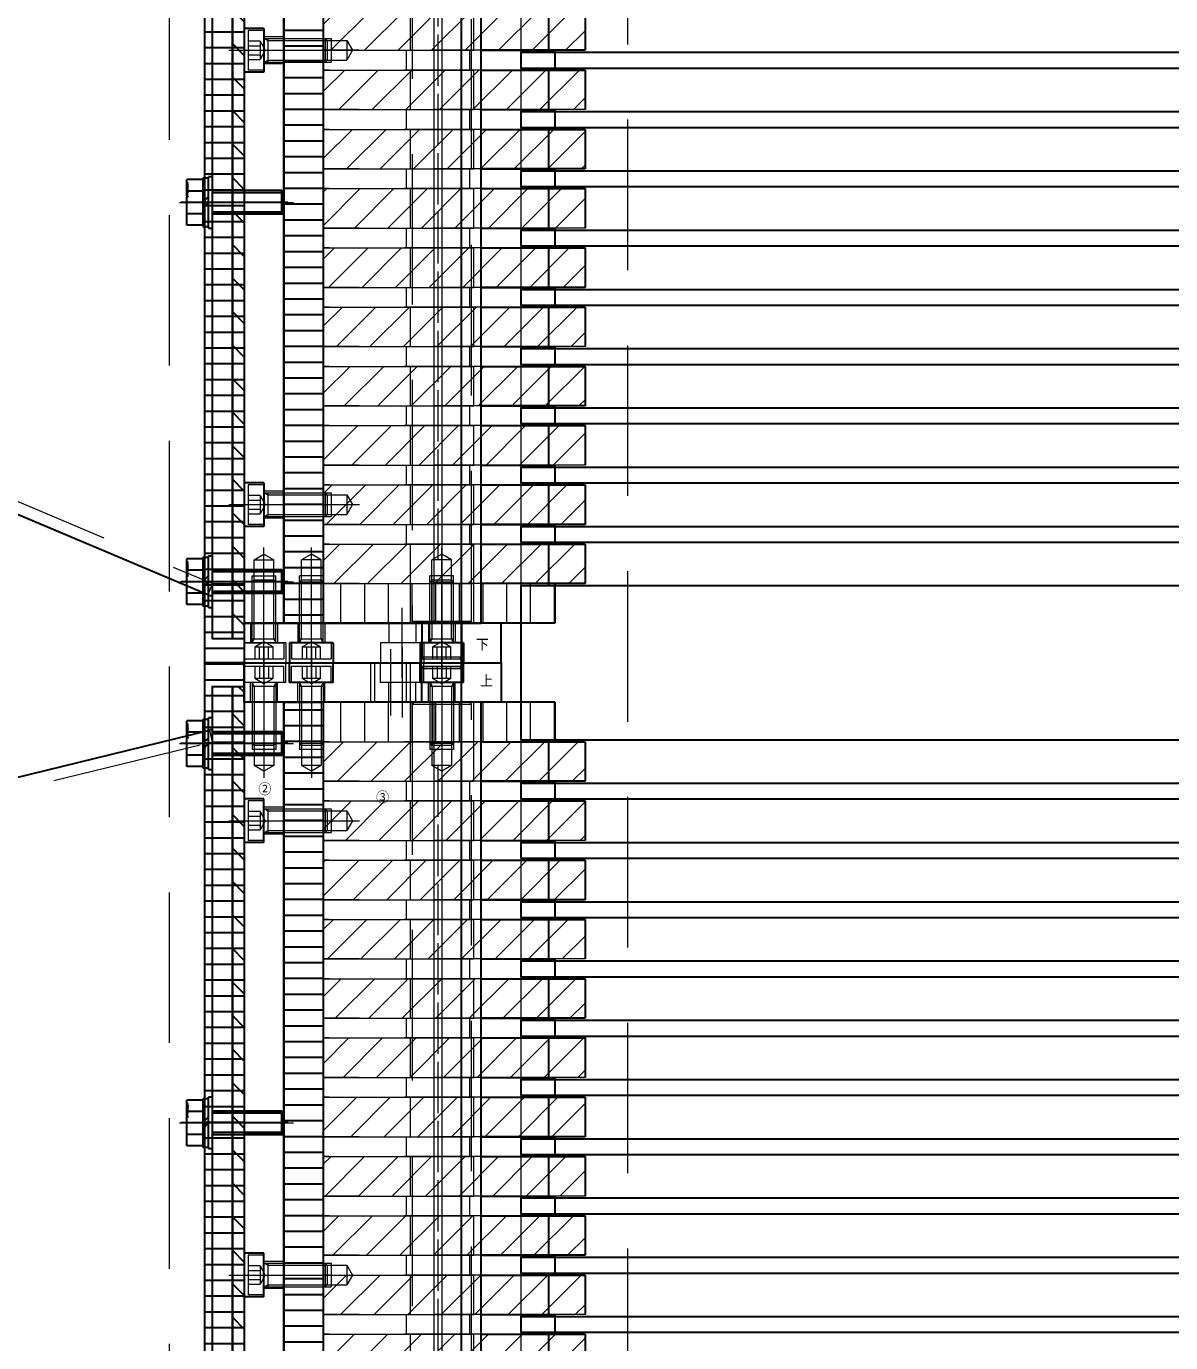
# Model space of a CAD drawing. Header units: millimetres. Extents: x -16130 to 36813, y -8099 to 27484.
# Drawn here: x 5383 to 5672.6, y 14206.9 to 14540.1 of the extents above; entities that cross this region are included whole.
import ezdxf
from ezdxf import colors
from ezdxf.entities.mleader import LeaderData, LeaderLine
from ezdxf.enums import TextEntityAlignment as Align
from ezdxf.math import Vec2, Vec3
from ezdxf.xclip import XClip

# ---------------------------------------------------------------- set-up
doc = ezdxf.new("R2010")
doc.units = ezdxf.units.MM
doc.header["$LTSCALE"] = 6
doc.header["$XCLIPFRAME"] = 0
doc.linetypes.add('CENTER2', pattern=[28.575, 19.05, -3.175, 3.175, -3.175])
doc.linetypes.add('HIDDEN', pattern=[9.525, 6.35, -3.175])
for name, color, linetype, lineweight in [('04_HIDDEN', 2, 'HIDDEN', 13), ('05_CENTER', 4, 'CENTER2', 13), ('08_DIM', 3, 'Continuous', 13)]:
    doc.layers.add(name, color=color, linetype=linetype, lineweight=lineweight)
doc.layers.add('10_DRAFT', color=8, linetype='Continuous', lineweight=0, plot=False)
doc.styles.add('KSS_TXT', font='txt.shx', dxfattribs={"bigfont": 'extfont2.shx'})
doc.styles.add('KSS_TXT_L', font='txt.shx', dxfattribs={"height": 3, "bigfont": 'extfont2.shx'})
doc.styles.get("Standard").update_dxf_attribs({"font": 'txt.shx', "bigfont": 'extfont2.shx'})

# ---------------------------------------------------------------- blocks, each defined once
blk = doc.blocks.new('A$C28E10C10_1_1_1')
at = {"color": 0}
for p, q in [((-493, 676), (-493, 665)), ((-500, 665), (500, 665)), ((-500, 665), (-500, 661)), ((-500, 661), (500, 661)), ((-493, 661), (-493, 650)), ((-500, 650), (500, 650)), ((-500, 650), (-500, 646)), ((-500, 646), (500, 646)), ((-493, 646), (-493, 635)), ((-500, 635), (500, 635)), ((-500, 635), (-500, 631)), ((-500, 631), (500, 631)), ((-493, 631), (-493, 620)), ((-500, 620), (500, 620)), ((-500, 620), (-500, 616)), ((-500, 616), (500, 616)), ((-493, 616), (-493, 605)), ((-500, 605), (500, 605)), ((-500, 605), (-500, 601)), ((-500, 601), (500, 601)), ((-493, 601), (-493, 590)), ((-500, 590), (500, 590)), ((-500, 590), (-500, 586)), ((-500, 586), (500, 586)), ((-493, 586), (-493, 575)), ((-500, 575), (500, 575)), ((-500, 575), (-500, 571)), ((-500, 571), (500, 571)), ((-493, 571), (-493, 560)), ((-500, 560), (500, 560)), ((-500, 560), (-500, 556)), ((-500, 556), (500, 556)), ((-493, 556), (-493, 545)), ((-500, 545), (500, 545)), ((-500, 545), (-500, 541)), ((-500, 541), (500, 541)), ((-493, 541), (-493, 530)), ((-500, 530), (-500, 491)), ((-500, 530), (500, 530)), ((-500, 491), (500, 491)), ((-500, 491), (500, 491)), ((-493, 491), (-493, 480)), ((-500, 480), (-500, 476)), ((-500, 480), (500, 480)), ((-500, 476), (500, 476)), ((-493, 476), (-493, 465)), ((-500, 465), (-500, 461)), ((-500, 465), (500, 465)), ((-500, 461), (500, 461)), ((-493, 461), (-493, 450)), ((-500, 450), (500, 450)), ((-500, 450), (-500, 446)), ((-500, 446), (500, 446)), ((-493, 446), (-493, 435)), ((-500, 435), (500, 435)), ((-500, 435), (-500, 431)), ((-500, 431), (500, 431)), ((-493, 431), (-493, 420)), ((-500, 420), (500, 420)), ((-500, 420), (-500, 416)), ((-500, 416), (500, 416)), ((-493, 416), (-493, 405)), ((-500, 405), (500, 405)), ((-500, 405), (-500, 401)), ((-500, 401), (500, 401)), ((-493, 401), (-493, 390)), ((-500, 390), (500, 390)), ((-500, 390), (-500, 386)), ((-500, 386), (500, 386)), ((-493, 386), (-493, 375)), ((-500, 375), (500, 375)), ((-500, 375), (-500, 371)), ((-500, 371), (500, 371)), ((-493, 371), (-493, 360)), ((-500, 360), (500, 360)), ((-500, 360), (-500, 356)), ((-500, 356), (500, 356)), ((-493, 356), (-493, 345)), ((-500, 345), (500, 345)), ((-500, 345), (-500, 341)), ((-500, 341), (500, 341)), ((-493, 341), (-493, 330))]:
    blk.add_line(p, q, dxfattribs=at)
at = {"layer": '04_HIDDEN'}
blk.add_line((-473, 2191), (-473, 105), dxfattribs=at)
blk = doc.blocks.new('A$C4AB33B9E_1_1')
at = {"color": 0}
for p, q in [((6.5, 5), (6.5, 10)), ((17.5, 5), (17.5, 10)), ((39.5, 5), (39.5, 10)), ((50.5, 5), (50.5, 10)), ((17.5, 5), (6.5, 5)), ((50.5, 5), (39.5, 5))]:
    blk.add_line(p, q, dxfattribs=at)
blk.add_lwpolyline([(-5, 10), (60, 10), (60, 0), (-5, 0)], close=True, dxfattribs=at)
at = {"layer": '04_HIDDEN'}
for p, q in [((5.5, 5), (5.5, 10)), ((27, 10), (27, 0)), ((28, 10), (28, 0)), ((36, 10), (36, 0)), ((37, 10), (37, 0)), ((5.5, 5), (-5, 5)), ((-3.4, 0), (-3.4, 5)), ((3.4, 0), (3.4, 5)), ((8.6, 0), (8.6, 5)), ((15.4, 0), (15.4, 5)), ((41.6, 0), (41.6, 5)), ((48.4, 0), (48.4, 5))]:
    blk.add_line(p, q, dxfattribs=at)
at = {"layer": '04_HIDDEN', "color": 9}
for p, q in [((39.9, 0), (39.9, 10)), ((50.1, 0), (50.1, 10))]:
    blk.add_line(p, q, dxfattribs=at)
at = {"layer": '05_CENTER'}
for p, q in [((0, 13.86), (0, -3.86)), ((12, 13.86), (12, -3.86)), ((32, 13.39), (32, -3.39)), ((45, 13.86), (45, -3.86))]:
    blk.add_line(p, q, dxfattribs=at)
at = {"layer": '10_DRAFT'}
for p, q in [((35, 13.86), (35, -3.86)), ((29.5, 5), (29.5, 10)), ((40.5, 5), (40.5, 10)), ((40.5, 5), (29.5, 5)), ((31.6, 0), (31.6, 5)), ((38.4, 0), (38.4, 5))]:
    blk.add_line(p, q, dxfattribs=at)
at = {"layer": '10_DRAFT', "style": 'KSS_TXT'}
blk.add_text('上', height=3, dxfattribs=at).set_placement((54.69, 3.84))
blk = doc.blocks.new('A$C60976C3F_1_1')
at = {"color": 0}
for p, q in [((-50.5, 5), (-50.5, 10)), ((-39.5, 5), (-39.5, 10)), ((-17.5, 5), (-17.5, 10)), ((-6.5, 5), (-6.5, 10)), ((-50.5, 5), (-39.5, 5)), ((-17.5, 5), (-6.5, 5))]:
    blk.add_line(p, q, dxfattribs=at)
blk.add_lwpolyline([(5, 10), (-60, 10), (-60, 0), (5, 0)], close=True, dxfattribs=at)
at = {"layer": '04_HIDDEN', "color": 9}
for p, q in [((-50.1, 0), (-50.1, 10)), ((-39.9, 0), (-39.9, 10))]:
    blk.add_line(p, q, dxfattribs=at)
at = {"layer": '04_HIDDEN'}
for p, q in [((-5.5, 5), (-5.5, 10)), ((-48.4, 0), (-48.4, 5)), ((-41.6, 0), (-41.6, 5)), ((-15.4, 0), (-15.4, 5)), ((-8.6, 0), (-8.6, 5)), ((-5.5, 5), (5, 5)), ((-3.4, 0), (-3.4, 5)), ((3.4, 0), (3.4, 5))]:
    blk.add_line(p, q, dxfattribs=at)
at = {"layer": '05_CENTER'}
for p, q in [((-45, 13.86), (-45, -3.86)), ((-12, 13.86), (-12, -3.86)), ((0, 13.86), (0, -3.86))]:
    blk.add_line(p, q, dxfattribs=at)
at = {"layer": '10_DRAFT'}
for p, q in [((-35, 13.86), (-35, -3.86)), ((-40.5, 5), (-40.5, 10)), ((-29.5, 5), (-29.5, 10)), ((-40.5, 5), (-29.5, 5)), ((-38.4, 0), (-38.4, 5)), ((-31.6, 0), (-31.6, 5))]:
    blk.add_line(p, q, dxfattribs=at)
at = {"layer": '10_DRAFT', "style": 'KSS_TXT'}
blk.add_text('下', height=3, rotation=180, dxfattribs=at).set_placement((-53.62, 7))
blk = doc.blocks.new('A$C5D937532_1_1')
at = {"color": 0}
blk.add_lwpolyline([(-43, -405), (7, -405), (7, 0), (-43, 0)], close=True, dxfattribs=at)
at = {"layer": '04_HIDDEN'}
for p, q in [((-39, 0), (-39, -12)), ((-38.5, 0), (-38.5, -16)), ((-33.5, 0), (-33.5, -16)), ((-33, 0), (-33, -12)), ((-6, 0), (-6, -12)), ((-5.5, 0), (-5.5, -16)), ((-0.5, 0), (-0.5, -16)), ((0, 0), (0, -12)), ((-33, -12), (-39, -12)), ((0, -12), (-6, -12)), ((-36, -17.44), (-38.5, -16)), ((-33.5, -16), (-38.5, -16)), ((-33.5, -16), (-36, -17.44)), ((-3, -17.44), (-5.5, -16)), ((-0.5, -16), (-5.5, -16)), ((-0.5, -16), (-3, -17.44)), ((-43, -27), (-31, -27)), ((-43, -27.5), (-27, -27.5)), ((-31, -27), (-31, -33)), ((-27, -27.5), (-25.56, -30)), ((-27, -27.5), (-27, -32.5)), ((-43, -32.5), (-27, -32.5)), ((-43, -33), (-31, -33)), ((-25.56, -30), (-27, -32.5)), ((-43, -142), (-31, -142)), ((-43, -142.5), (-27, -142.5)), ((-31, -142), (-31, -148)), ((-27, -142.5), (-25.56, -145)), ((-27, -142.5), (-27, -147.5)), ((-25.56, -145), (-27, -147.5)), ((-43, -147.5), (-27, -147.5)), ((-43, -148), (-31, -148)), ((-43, -257), (-31, -257)), ((-43, -257.5), (-27, -257.5)), ((-31, -257), (-31, -263)), ((-27, -257.5), (-25.56, -260)), ((-27, -257.5), (-27, -262.5)), ((-43, -262.5), (-27, -262.5)), ((-43, -263), (-31, -263)), ((-25.56, -260), (-27, -262.5)), ((-43, -372), (-31, -372)), ((-43, -372.5), (-27, -372.5)), ((-31, -372), (-31, -378)), ((-27, -372.5), (-25.56, -375)), ((-27, -372.5), (-27, -377.5)), ((-25.56, -375), (-27, -377.5)), ((-43, -377.5), (-27, -377.5)), ((-43, -378), (-31, -378)), ((-36, -387.56), (-38.5, -389)), ((-38.5, -405), (-38.5, -389)), ((-33.5, -389), (-38.5, -389)), ((-33.5, -389), (-36, -387.56)), ((-33.5, -405), (-33.5, -389)), ((-3, -387.56), (-5.5, -389)), ((-5.5, -405), (-5.5, -389)), ((-0.5, -389), (-5.5, -389)), ((-0.5, -389), (-3, -387.56)), ((-0.5, -405), (-0.5, -389)), ((-33, -393), (-39, -393)), ((-39, -405), (-39, -393)), ((-33, -405), (-33, -393)), ((0, -393), (-6, -393)), ((-6, -405), (-6, -393)), ((0, -405), (0, -393))]:
    blk.add_line(p, q, dxfattribs=at)
at = {"layer": '05_CENTER'}
for p, q in [((-36, 2.19), (-36, -19.18)), ((-3, 2.19), (-3, -19.18)), ((-45.19, -30), (-23.82, -30)), ((-45.19, -145), (-23.82, -145)), ((-45.19, -260), (-23.82, -260)), ((-45.19, -375), (-23.82, -375)), ((-36, -407.19), (-36, -385.82)), ((-3, -407.19), (-3, -385.82))]:
    blk.add_line(p, q, dxfattribs=at)
at = {"layer": '10_DRAFT', "style": 'KSS_TXT'}
blk.add_text('③', height=3, dxfattribs=at).set_placement((-19.63, -25.64))
blk = doc.blocks.new('A$C42137086_1_1')
at = {"color": 0}
for p, q in [((0, -24.5), (-5, -24.5)), ((0, -35.5), (0, -24.5)), ((0, -35.5), (-5, -35.5)), ((0, -139.5), (-5, -139.5)), ((0, -150.5), (0, -139.5)), ((0, -150.5), (-5, -150.5)), ((0, -254.5), (-5, -254.5)), ((0, -254.5), (0, -265.5)), ((0, -265.5), (-5, -265.5)), ((0, -369.5), (-5, -369.5)), ((0, -369.5), (0, -380.5)), ((0, -380.5), (-5, -380.5))]:
    blk.add_line(p, q, dxfattribs=at)
blk.add_lwpolyline([(-5, -405), (5, -405), (5, 0), (-5, 0)], close=True, dxfattribs=at)
at = {"layer": '04_HIDDEN'}
for p, q in [((-3, 0), (-3, -12)), ((-2.5, 0), (-2.5, -16)), ((2.5, 0), (2.5, -16)), ((3, 0), (3, -12)), ((3, -12), (-3, -12)), ((0, -17.44), (-2.5, -16)), ((2.5, -16), (-2.5, -16)), ((2.5, -16), (0, -17.44)), ((5, -26.6), (0, -26.6)), ((5, -33.4), (0, -33.4)), ((5, -141.6), (0, -141.6)), ((5, -148.4), (0, -148.4)), ((5, -256.6), (0, -256.6)), ((5, -263.4), (0, -263.4)), ((5, -371.6), (0, -371.6)), ((5, -378.4), (0, -378.4)), ((-2.5, -389), (0, -387.56)), ((-2.5, -405), (-2.5, -389)), ((-2.5, -389), (2.5, -389)), ((0, -387.56), (2.5, -389)), ((2.5, -405), (2.5, -389)), ((-3, -393), (3, -393)), ((-3, -405), (-3, -393)), ((3, -405), (3, -393))]:
    blk.add_line(p, q, dxfattribs=at)
at = {"layer": '04_HIDDEN', "color": 9}
for p, q in [((-5, -7.5), (5, -7.5)), ((-5, -8), (5, -8)), ((-5, -13), (5, -13)), ((-5, -13.5), (5, -13.5)), ((-5, -103.5), (5, -103.5)), ((-5, -104), (5, -104)), ((-5, -109), (5, -109)), ((-5, -109.5), (5, -109.5)), ((-5, -295.5), (5, -295.5)), ((-5, -296), (5, -296)), ((-5, -301), (5, -301)), ((-5, -301.5), (5, -301.5)), ((-5, -391.5), (5, -391.5)), ((-5, -392), (5, -392)), ((-5, -397), (5, -397)), ((-5, -397.5), (5, -397.5))]:
    blk.add_line(p, q, dxfattribs=at)
at = {"layer": '05_CENTER'}
for p, q in [((0, 2.19), (0, -19.18)), ((-8.86, -30), (8.86, -30)), ((-8.86, -145), (8.86, -145)), ((-8.86, -260), (8.86, -260)), ((-8.86, -375), (8.86, -375)), ((0, -407.19), (0, -385.82))]:
    blk.add_line(p, q, dxfattribs=at)
at = {"layer": '05_CENTER', "color": 9}
for p, q in [((-7.5, -10.5), (7.5, -10.5)), ((-7.5, -106.5), (7.5, -106.5)), ((-7.5, -298.5), (7.5, -298.5)), ((-7.5, -394.5), (7.5, -394.5))]:
    blk.add_line(p, q, dxfattribs=at)
at = {"layer": '10_DRAFT', "style": 'KSS_TXT'}
blk.add_text('②', height=3, dxfattribs=at).set_placement((-1.43, -23.54))
blk = doc.blocks.new('A$C63852907_1_1_1')
at = {"color": 0}
for p, q in [((-4.5, 9), (-5, 8.5)), ((-5, 0), (-5, 8.5)), ((-5, 8.5), (5, 8.5)), ((-4.5, 9), (4.5, 9)), ((4.5, 9), (5, 8.5)), ((5, 8.5), (5, 0)), ((-7.5, -0.5), (7.5, -0.5)), ((-7.5, -404.5), (7.5, -404.5)), ((-5, -405), (-5, -413.5)), ((5, -413.5), (5, -405)), ((-4.5, -414), (-5, -413.5)), ((-5, -413.5), (5, -413.5)), ((-4.5, -414), (4.5, -414)), ((4.5, -414), (5, -413.5))]:
    blk.add_line(p, q, dxfattribs=at)
blk.add_lwpolyline([(-7, -405), (7, -405), (7.5, -404.5), (7.5, -0.5), (7, 0), (-7, 0), (-7.5, -0.5), (-7.5, -404.5)], close=True, dxfattribs=at)
at = {"layer": '05_CENTER'}
blk.add_line((0, 12.86), (0, -417.86), dxfattribs=at)
blk = doc.blocks.new('CBS6-16b_1_1_1')
at = {"color": 0}
for p, q in [((-4, 5), (-4, -5)), ((0, 5), (-4, 5)), ((0, 5), (0, -5)), ((0, 3), (15.46, 3)), ((0.06, 3), (1, 2.46)), ((1, 3), (1, -3)), ((1, 2.46), (16, 2.46)), ((15.46, 3), (15.46, -3)), ((15.46, 3), (16, 2.46)), ((16, 2.46), (16, -2.46)), ((0, -3), (15.46, -3)), ((0.06, -3), (1, -2.46)), ((1, -2.46), (16, -2.46)), ((15.46, -3), (16, -2.46)), ((0, -5), (-4, -5))]:
    blk.add_line(p, q, dxfattribs=at)
at = {"layer": '04_HIDDEN', "color": 0}
for p, q in [((-1, 2.31), (-4, 2.31)), ((-4, 1.15), (-1, 1.15)), ((-1, 2.31), (0.33, 0)), ((-1, 2.31), (-1, -2.31)), ((-4, -1.15), (-1, -1.15)), ((-4, -2.31), (-1, -2.31)), ((0.33, 0), (-1, -2.31))]:
    blk.add_line(p, q, dxfattribs=at)
at = {"layer": '05_CENTER', "color": 0}
blk.add_line((-4.82, 0), (16.83, 0), dxfattribs=at)
blk = doc.blocks.new('A$C0825307D_1_1')
for name, p in [('A$C4AB33B9E_1_1', (5, 202.5)), ('A$C42137086_1_1', (5, 202.5)), ('A$C5D937532_1_1', (53, 202.5))]:
    blk.add_blockref(name, p)
at = {"rotation": 180}
blk.add_blockref('A$C60976C3F_1_1', (5, -202.5), dxfattribs=at)
at = {"layer": '04_HIDDEN'}
blk.add_blockref('A$C63852907_1_1_1', (50, 202.5), dxfattribs=at)
at = {"layer": '04_HIDDEN', "color": 4}
for p, rotation in [((5, 207.5), 270), ((17, 207.5), 270), ((50, 207.5), 270), ((5, -207.5), 90), ((17, -207.5), 90), ((50, -207.5), 90)]:
    blk.add_blockref('CBS6-16b_1_1_1', p, dxfattribs=dict(at, rotation=rotation))
for p in [(5, 172.5), (5, 57.5), (5, -57.5), (5, -172.5)]:
    blk.add_blockref('CBS6-16b_1_1_1', p, dxfattribs=at)
blk = doc.blocks.new('A$C75237A7E_1_1')
h = blk.add_hatch()
h.set_pattern_fill('_USER', color=3, scale=6, angle=90, pattern_type=0)
h.set_pattern_definition([(90, (-9729.3424, -24487.993), (-6, 4e-16), [])])
h.paths.add_polyline_path([(29.63, 10), (21, 10), (21, 0), (29.63, 0)])
h.paths.add_polyline_path([(21, 10), (8, 10), (8, 0), (21, 0)])
h.paths.add_polyline_path([(8, 10), (0, 10), (0, 0), (8, 0)])
h.paths.add_polyline_path([(0, 10), (-1, 10), (-1, 0), (0, 0)])
h.paths.add_polyline_path([(-1, 10), (-8, 10), (-8, 0), (-1, 0)])
h.paths.add_polyline_path([(-8, 10), (-29, 10), (-29, 0), (-8, 0)])
at = {"color": 0}
blk.add_line((21, 10), (21, 0), dxfattribs=at)
blk.add_lwpolyline([(-29, 10), (29.63, 10), (29.63, 0), (-29, 0)], close=True, dxfattribs=at)
at = {"layer": '04_HIDDEN'}
for p, q in [((-7, 10), (-7, 0)), ((9, 10), (9, 0))]:
    blk.add_line(p, q, dxfattribs=at)
at = {"layer": '04_HIDDEN', "color": 9}
blk.add_line((-1, 10), (-1, 0), dxfattribs=at)
at = {"layer": '05_CENTER'}
blk.add_line((1, 15), (1, -5), dxfattribs=at)
blk = doc.blocks.new('A$C43D50A63_1_1')
h = blk.add_hatch()
h.set_pattern_fill('_USER', color=3, scale=6, angle=45, pattern_type=0)
h.set_pattern_definition([(45, (-8147.3205, -26429.961), (-4.2426407, 4.2426407), [])])
h.paths.add_polyline_path([(-8, 10), (-29, 10), (-29, 0), (-8, 0)])
h.paths.add_polyline_path([(-1, 10), (-8, 10), (-8, 0), (-1, 0)])
h.paths.add_polyline_path([(0, 10), (-1, 10), (-1, 0), (0, 0)])
h.paths.add_polyline_path([(8, 10), (0, 10), (0, 0), (8, 0)])
h.paths.add_polyline_path([(21, 10), (8, 10), (8, 0), (21, 0)])
h.paths.add_polyline_path([(29.23, 10), (21, 10), (21, 0), (29.23, 0)])
h.paths.add_polyline_path([(37.26, 10), (29.23, 10), (29.23, 0), (37.26, 0)])
at = {"color": 0}
blk.add_line((21, 10), (21, 0), dxfattribs=at)
blk.add_lwpolyline([(-29, 10), (37.26, 10), (37.26, 0), (-29, 0)], close=True, dxfattribs=at)
at = {"layer": '04_HIDDEN'}
for p, q in [((-7, 10), (-7, 0)), ((9, 10), (9, 0))]:
    blk.add_line(p, q, dxfattribs=at)
at = {"layer": '04_HIDDEN', "color": 9}
for p, q in [((-1, 10), (-1, 0)), ((28, 10), (28, 0))]:
    blk.add_line(p, q, dxfattribs=at)
at = {"layer": '05_CENTER'}
blk.add_line((1, 15.5), (1, -5.5), dxfattribs=at)
blk = doc.blocks.new('A$C4F4128C7_1_1')
at = {"color": 0}
blk.add_line((21, 5), (21, 0), dxfattribs=at)
blk.add_lwpolyline([(-29, 5), (29.63, 5), (29.63, 0), (-29, 0)], close=True, dxfattribs=at)
at = {"layer": '04_HIDDEN'}
for p, q in [((-8, 5), (-8, 0)), ((8, 5), (8, 0))]:
    blk.add_line(p, q, dxfattribs=at)
at = {"layer": '04_HIDDEN', "color": 9}
blk.add_line((-1, 5), (-1, 0), dxfattribs=at)
at = {"layer": '05_CENTER'}
blk.add_line((0, 9), (0, -4), dxfattribs=at)
blk = doc.blocks.new('A$C574158FF_1_1_1')
h = blk.add_hatch()
h.set_pattern_fill('_USER', color=3, scale=4, pattern_type=0)
h.set_pattern_definition([(0, (112.774, 139.052), (0, 4), [])])
h.paths.add_polyline_path([(10, 0), (0, 0), (0, -405), (10, -405)])
at = {"color": 3}
blk.add_lwpolyline([(10, 0), (0, 0), (0, -405), (10, -405)], close=True, dxfattribs=at)
blk = doc.blocks.new('A$C2D3A72E1_1_1')
for p, q in [((68.63, 202.5), (50, 202.5)), ((68.63, 202.5), (68.63, 192.5)), ((50, 192.5), (76.26, 192.5)), ((76.26, 192.5), (76.26, 182.5)), ((50, 182.5), (68.63, 182.5)), ((76.26, 182.5), (50, 182.5)), ((68.63, 182.5), (68.63, 177.5)), ((50, 177.5), (76.26, 177.5)), ((76.26, 177.5), (76.26, 167.5)), ((50, 167.5), (68.63, 167.5)), ((68.63, 167.5), (68.63, 162.5)), ((50, 162.5), (76.26, 162.5)), ((76.26, 162.5), (76.26, 152.5)), ((50, 152.5), (68.63, 152.5)), ((76.26, 152.5), (50, 152.5)), ((68.63, 152.5), (68.63, 147.5)), ((50, 147.5), (76.26, 147.5)), ((76.26, 147.5), (76.26, 137.5)), ((50, 137.5), (68.63, 137.5)), ((68.63, 137.5), (68.63, 132.5)), ((50, 132.5), (76.26, 132.5)), ((76.26, 132.5), (76.26, 122.5)), ((50, 122.5), (68.63, 122.5)), ((76.26, 122.5), (50, 122.5)), ((68.63, 122.5), (68.63, 117.5)), ((50, 117.5), (76.26, 117.5)), ((76.26, 117.5), (76.26, 107.5)), ((50, 107.5), (68.63, 107.5)), ((68.63, 107.5), (68.63, 102.5)), ((50, 102.5), (76.26, 102.5)), ((76.26, 102.5), (76.26, 92.5)), ((50, 92.5), (68.63, 92.5)), ((76.26, 92.5), (50, 92.5)), ((68.63, 92.5), (68.63, 87.5)), ((50, 87.5), (76.26, 87.5)), ((76.26, 87.5), (76.26, 77.5)), ((50, 77.5), (68.63, 77.5)), ((68.63, 77.5), (68.63, 72.5)), ((50, 72.5), (76.26, 72.5)), ((76.26, 72.5), (76.26, 62.5)), ((50, 62.5), (68.63, 62.5)), ((76.26, 62.5), (50, 62.5)), ((68.63, 62.5), (68.63, 57.5)), ((50, 57.5), (76.26, 57.5)), ((76.26, 57.5), (76.26, 47.5)), ((50, 47.5), (68.63, 47.5)), ((68.63, 47.5), (68.63, 42.5)), ((50, 42.5), (76.26, 42.5)), ((76.26, 42.5), (76.26, 32.5)), ((76.26, -47.5), (76.26, -57.5)), ((50, -57.5), (68.63, -57.5)), ((76.26, -57.5), (50, -57.5)), ((68.63, -57.5), (68.63, -62.5)), ((50, -62.5), (76.26, -62.5)), ((76.26, -62.5), (76.26, -72.5)), ((50, -72.5), (68.63, -72.5)), ((68.63, -72.5), (68.63, -77.5)), ((50, -77.5), (76.26, -77.5)), ((76.26, -77.5), (76.26, -87.5)), ((50, -87.5), (68.63, -87.5)), ((76.26, -87.5), (50, -87.5)), ((68.63, -87.5), (68.63, -92.5)), ((50, -92.5), (76.26, -92.5)), ((76.26, -92.5), (76.26, -102.5)), ((50, -102.5), (68.63, -102.5)), ((68.63, -102.5), (68.63, -107.5)), ((50, -107.5), (76.26, -107.5)), ((76.26, -107.5), (76.26, -117.5)), ((50, -117.5), (68.63, -117.5)), ((76.26, -117.5), (50, -117.5)), ((68.63, -117.5), (68.63, -122.5)), ((50, -122.5), (76.26, -122.5)), ((76.26, -122.5), (76.26, -132.5)), ((50, -132.5), (68.63, -132.5)), ((68.63, -132.5), (68.63, -137.5)), ((50, -137.5), (76.26, -137.5)), ((76.26, -137.5), (76.26, -147.5)), ((50, -147.5), (68.63, -147.5)), ((76.26, -147.5), (50, -147.5)), ((68.63, -147.5), (68.63, -152.5)), ((50, -152.5), (76.26, -152.5)), ((76.26, -152.5), (76.26, -162.5)), ((50, -162.5), (68.63, -162.5)), ((68.63, -162.5), (68.63, -167.5)), ((50, -167.5), (76.26, -167.5)), ((76.26, -167.5), (76.26, -177.5)), ((50, -177.5), (68.63, -177.5)), ((76.26, -177.5), (50, -177.5)), ((68.63, -177.5), (68.63, -182.5)), ((50, -182.5), (76.26, -182.5)), ((76.26, -182.5), (76.26, -192.5)), ((76.26, -192.5), (50, -192.5)), ((68.63, -192.5), (68.63, -202.5)), ((68.63, -202.5), (50, -202.5))]:
    blk.add_line(p, q)
at = {"xscale": -1}
blk.add_blockref('A$C574158FF_1_1_1', (10, 202.5), dxfattribs=at)
at = {"layer": '04_HIDDEN'}
for name, p in [('A$C75237A7E_1_1', (39, 192.5)), ('A$C43D50A63_1_1', (39, 182.5)), ('A$C4F4128C7_1_1', (39, 177.5)), ('A$C43D50A63_1_1', (39, 167.5)), ('A$C4F4128C7_1_1', (39, 162.5)), ('A$C43D50A63_1_1', (39, 152.5)), ('A$C4F4128C7_1_1', (39, 147.5)), ('A$C43D50A63_1_1', (39, 137.5)), ('A$C4F4128C7_1_1', (39, 132.5)), ('A$C43D50A63_1_1', (39, 122.5)), ('A$C4F4128C7_1_1', (39, 117.5)), ('A$C43D50A63_1_1', (39, 107.5)), ('A$C4F4128C7_1_1', (39, 102.5)), ('A$C43D50A63_1_1', (39, 92.5)), ('A$C4F4128C7_1_1', (39, 87.5)), ('A$C43D50A63_1_1', (39, 77.5)), ('A$C4F4128C7_1_1', (39, 72.5)), ('A$C43D50A63_1_1', (39, 62.5)), ('A$C4F4128C7_1_1', (39, 57.5)), ('A$C43D50A63_1_1', (39, 47.5)), ('A$C4F4128C7_1_1', (39, 42.5)), ('A$C43D50A63_1_1', (39, 32.5)), ('A$C4F4128C7_1_1', (39, -47.5)), ('A$C43D50A63_1_1', (39, -57.5)), ('A$C4F4128C7_1_1', (39, -62.5)), ('A$C43D50A63_1_1', (39, -72.5)), ('A$C4F4128C7_1_1', (39, -77.5)), ('A$C43D50A63_1_1', (39, -87.5)), ('A$C4F4128C7_1_1', (39, -92.5)), ('A$C43D50A63_1_1', (39, -102.5)), ('A$C4F4128C7_1_1', (39, -107.5)), ('A$C43D50A63_1_1', (39, -117.5)), ('A$C4F4128C7_1_1', (39, -122.5)), ('A$C43D50A63_1_1', (39, -132.5)), ('A$C4F4128C7_1_1', (39, -137.5)), ('A$C43D50A63_1_1', (39, -147.5)), ('A$C4F4128C7_1_1', (39, -152.5)), ('A$C43D50A63_1_1', (39, -162.5)), ('A$C4F4128C7_1_1', (39, -167.5)), ('A$C43D50A63_1_1', (39, -177.5)), ('A$C4F4128C7_1_1', (39, -182.5)), ('A$C43D50A63_1_1', (39, -192.5)), ('A$C75237A7E_1_1', (39, -202.5))]:
    blk.add_blockref(name, p, dxfattribs=at)
blk = doc.blocks.new('A$C7E6C0F0D_1_1')
for name, p in [('A$C0825307D_1_1', (0, 0)), ('A$C2D3A72E1_1_1', (10, 0))]:
    blk.add_blockref(name, p)
blk = doc.blocks.new('A$C21800152_1_1')
blk.add_lwpolyline([(-45, -2292), (-45, -2320), (-47, -2322), (-135, -2322), (-135, 43), (-30, 43)])
at = {"layer": '04_HIDDEN'}
blk.add_lwpolyline([(-61, -2229), (-70, -2229), (-70, -76), (-61, -76)], close=True, dxfattribs=at)
blk = doc.blocks.new('A$C495357C8_1_1')
h = blk.add_hatch()
h.set_pattern_fill('_USER', color=3, scale=4, pattern_type=0)
h.set_pattern_definition([(0, (-21691.6393, -19941.3557), (0, 4), [])])
h.paths.add_polyline_path([(-10, -425), (0, -425), (0, 0), (-10, 0)])
at = {"color": 3}
blk.add_lwpolyline([(0, 0), (-10, 0), (-10, -425), (0, -425)], close=True, dxfattribs=at)
blk = doc.blocks.new('A$C62F33C97_1_1')
at = {"xscale": -1}
for name, p in [('A$C21800152_1_1', (-80, 89.5)), ('A$C495357C8_1_1', (-10, -1275)), ('A$C495357C8_1_1', (-10, -1700))]:
    blk.add_blockref(name, p, dxfattribs=at)
blk = doc.blocks.new('A$C3DDA7359_1_1')
at = {"color": 0, "linetype": 'CENTER2'}
blk.add_line((0, -19), (0, 8), dxfattribs=at)
at = {"color": 0}
for p, q in [((-5.77, 2.5), (-5.77, 6.5)), ((-5.77, 6.5), (5.77, 6.5)), ((-2.89, 2.5), (-2.89, 6.5)), ((2.89, 2.5), (2.89, 6.5)), ((5.77, 2.5), (5.77, 6.5)), ((-6.5, 1), (6.5, 1)), ((-6.5, 1), (-6.5, 0)), ((-6.1, 2.5), (-6.1, 1)), ((6.1, 2.5), (-6.1, 2.5)), ((0, 1), (-1.5, 2.5)), ((0, 2.5), (1.5, 1)), ((6.1, 1), (6.1, 2.5)), ((6.5, 0), (6.5, 1)), ((-6.5, 0), (6.5, 0))]:
    blk.add_line(p, q, dxfattribs=at)
at = {"color": 0, "linetype": 'HIDDEN'}
for p, q in [((-3, -17.5), (-3, 0)), ((-2.46, -17.5), (-2.46, 0)), ((2.46, -17.5), (2.46, 0)), ((3, -17.5), (3, 0)), ((-3, -17.5), (3, -17.5))]:
    blk.add_line(p, q, dxfattribs=at)
at = {"layer": '10_DRAFT', "style": 'KSS_TXT_L'}
blk.add_text('BT-M6x20L,SW,PW', height=0.3, dxfattribs=at).set_placement((1.37, 6.16))
blk = doc.blocks.new('A$C684FA84F')
at = {"color": 0}
for p, q in [((-490, 77), (-5.71, 195.41)), ((-490, 9), (-6.17, -195.26))]:
    blk.add_line(p, q, dxfattribs=at)
blk.add_lwpolyline([(0, -206.5), (-5, -206.5), (-5, 206.5), (0, 206.5)], close=True, dxfattribs=at)
at = {"color": 3}
for centre, radius, start, end in [((-4.25, 190.76), 4.88, 98.8311, 107.431), ((-4.09, -190.71), 5, 245.4636, 259.517)]:
    blk.add_arc(centre, radius, start, end, dxfattribs=at)
at = {"layer": '04_HIDDEN'}
for p, q in [((-5, 192.5), (-5.71, 195.41)), ((-489.29, 74.09), (-5, 192.5)), ((-5, 192.5), (0, 192.5)), ((-488.83, 11.76), (-5, -192.5)), ((-5, -192.5), (-6.17, -195.26)), ((-5, -192.5), (0, -192.5))]:
    blk.add_line(p, q, dxfattribs=at)
at = {"layer": '05_CENTER'}
for p, q in [((-13.38, 192), (8.47, 192)), ((-13.38, 96), (8.47, 96)), ((-13.38, -96), (8.47, -96)), ((-13.38, -192), (8.47, -192))]:
    blk.add_line(p, q, dxfattribs=at)
blk = doc.blocks.new('A$C024E6B9C_1_1')
h = blk.add_hatch()
h.set_pattern_fill('_USER', color=3, scale=6, angle=135, pattern_type=0)
h.set_pattern_definition([(135, (-9703.3895, -25683.6584), (-4.2426407, -4.2426407), [])])
h.paths.add_polyline_path([(3, 206.5), (0, 206.5), (0, 192.5), (3, 192.5)])
h.paths.add_polyline_path([(3, 192.5), (0, 192.5), (0, 192), (3, 192)])
h.paths.add_polyline_path([(0, -206.5), (3, -206.5), (3, 192), (0, 192)])
at = {"color": 0}
blk.add_lwpolyline([(3, -206.5), (0, -206.5), (0, 206.5), (3, 206.5)], close=True, dxfattribs=at)
at = {"layer": '04_HIDDEN', "color": 0}
for p, q in [((0, 192.5), (3, 192.5)), ((0, -192.5), (3, -192.5))]:
    blk.add_line(p, q, dxfattribs=at)
at = {"layer": '05_CENTER'}
for p, q in [((-6.12, 192), (9.06, 192)), ((-6.12, 96), (9.06, 96)), ((-6.12, -96), (9.06, -96)), ((-6.12, -192), (9.06, -192))]:
    blk.add_line(p, q, dxfattribs=at)
blk = doc.blocks.new('A$C684FA933')
blk.add_blockref('A$C684FA84F', (887, -43))
at = {"color": 3}
blk.add_blockref('A$C024E6B9C_1_1', (887, -43), dxfattribs=at)
at = {"rotation": 90}
for p in [(882, 149), (882, 53), (882, -139), (882, -235)]:
    blk.add_blockref('A$C3DDA7359_1_1', p, dxfattribs=at)
blk = doc.blocks.new('A$C427433EE_1_1')
for name, p in [('A$C62F33C97_1_1', (1220, 2274.5)), ('A$C7E6C0F0D_1_1', (1220, 787)), ('A$C684FA933', (330, 830)), ('A$C7E6C0F0D_1_1', (1220, 362)), ('A$C684FA933', (330, 405))]:
    blk.add_blockref(name, p)
blk = doc.blocks.new('AM_BALLOON1')
at = {"transparency": 16777216}
blk.add_circle((0, 0), 5, dxfattribs=at)
blk.add_attdef('B_NUMBER', text='', height=3, dxfattribs=at).set_placement((0, 0), align=Align.MIDDLE_CENTER)
blk = doc.blocks.new('_OPEN')
at = {"color": 0, "linetype": 'ByBlock'}
for p, q in [((-1, 0.167), (0, 0)), ((0, 0), (-1, -0.167)), ((0, 0), (-1, 0))]:
    blk.add_line(p, q, dxfattribs=at)

msp = doc.modelspace()

# ---------------------------------------------------------------- block references
ref = msp.add_blockref('A$C427433EE_1_1', (4218.16947, 13804.53494))
XClip(ref).set_block_clipping_path([(1338.9772045172, -50.2983481303), (1338.9772045172, 2535.3979858292), (617.7986300872, 2515.1750731432), (617.7986300872, -50.2983481303)])
msp.add_blockref('A$C28E10C10_1_1_1', (6008.17085, 13868.53494))

# ---------------------------------------------------------------- leaders
at = {"layer": '08_DIM'}
ml = msp.add_multileader_block('Standard', dxfattribs=at)
ml.set_content('AM_BALLOON1', color=256, scale=8)
ml.set_attribute('B_NUMBER', 'W', width=0)
ml.set_leader_properties(color=256, linetype='ByLayer', lineweight=-1)
ml.set_arrow_properties(name='OPEN')
ml.build(insert=Vec2(0, 0))
ml.multileader.update_dxf_attribs({"leader_type": 0, "has_dogleg": 0, "text_right_attachment_type": 6, "dogleg_length": 0, "arrow_head_size": 16, "scale": 4, "block_connection_type": 1})
ctx = ml.context
ctx.base_point, ctx.scale, ctx.char_height, ctx.arrow_head_size, ctx.landing_gap_size, ctx.plane_origin = Vec3(13778.40481, 16629.64663), 4, 32, 16, 16, Vec3(13778.40481, 16629.64663)
ctx.right_attachment, ctx.attachment_type = 6, 1
notes = []
notes.append((ctx, [(0, (0, 0, 0), (0, 0), (1, 0), 1, [])]))
ctx.block.insert = Vec3(13778.40481, 16629.64663)
ml = msp.add_multileader_block('Standard', dxfattribs=at)
ml.set_content('AM_BALLOON1', color=256, scale=8)
ml.set_attribute('B_NUMBER', 'AO', width=0)
ml.set_leader_properties(color=256, linetype='ByLayer', lineweight=-1)
ml.set_arrow_properties(name='OPEN')
ml.build(insert=Vec2(0, 0))
ml.multileader.update_dxf_attribs({"leader_type": 0, "has_dogleg": 0, "text_right_attachment_type": 6, "dogleg_length": 0, "arrow_head_size": 16, "scale": 4, "block_connection_type": 1})
ctx = ml.context
ctx.base_point, ctx.scale, ctx.char_height, ctx.arrow_head_size, ctx.landing_gap_size, ctx.plane_origin = Vec3(6830.23124, 16624.46097), 4, 32, 16, 16, Vec3(6830.23124, 16624.46097)
ctx.right_attachment, ctx.attachment_type = 6, 1
notes.append((ctx, [(0, (0, 0, 0), (0, 0), (1, 0), 1, [])]))
ctx.block.insert = Vec3(6830.23124, 16624.46097)
ml = msp.add_multileader_block('Standard', dxfattribs=at)
ml.set_content('AM_BALLOON1', color=256, scale=8)
ml.set_attribute('B_NUMBER', 'V', width=0)
ml.set_leader_properties(color=256, linetype='ByLayer', lineweight=-1)
ml.set_arrow_properties(name='OPEN')
ml.build(insert=Vec2(0, 0))
ml.multileader.update_dxf_attribs({"leader_type": 0, "has_dogleg": 0, "text_right_attachment_type": 6, "dogleg_length": 0, "arrow_head_size": 16, "scale": 4, "block_connection_type": 1})
ctx = ml.context
ctx.base_point, ctx.scale, ctx.char_height, ctx.arrow_head_size, ctx.landing_gap_size, ctx.plane_origin = Vec3(15125.00199, 16612.85008), 4, 32, 16, 16, Vec3(15159.27631, 16609.77428)
ctx.right_attachment, ctx.attachment_type = 6, 1
notes.append((ctx, [(0, (0, 0, 0), (0, 0), (1, 0), 1, [])]))
ctx.block.insert = Vec3(15125.00199, 16612.85008)
ml = msp.add_multileader_block('Standard', dxfattribs=at)
ml.set_content('AM_BALLOON1', color=256, scale=8)
ml.set_attribute('B_NUMBER', '47', width=0)
ml.set_leader_properties(color=256, linetype='ByLayer', lineweight=-1)
ml.set_arrow_properties(name='OPEN')
ml.build(insert=Vec2(0, 0))
ml.multileader.update_dxf_attribs({"leader_type": 0, "has_dogleg": 0, "text_right_attachment_type": 6, "dogleg_length": 0, "arrow_head_size": 16, "scale": 8, "block_connection_type": 1})
ctx = ml.context
ctx.base_point, ctx.scale, ctx.char_height, ctx.arrow_head_size, ctx.landing_gap_size, ctx.plane_origin = Vec3(12114.5235, 16603.82484), 8, 32, 16, 16, Vec3(12114.5235, 16603.82484)
ctx.right_attachment, ctx.attachment_type = 6, 1
notes.append((ctx, [(0, (0, 0, 0), (0, 0), (1, 0), 1, [])]))
ctx.block.insert = Vec3(12114.5235, 16603.82484)
ml = msp.add_multileader_block('Standard', dxfattribs=at)
ml.set_content('AM_BALLOON1', color=256, scale=8)
ml.set_attribute('B_NUMBER', 'O', width=0)
ml.set_leader_properties(color=256, linetype='ByLayer', lineweight=-1)
ml.set_arrow_properties(name='OPEN')
ml.build(insert=Vec2(0, 0))
ml.multileader.update_dxf_attribs({"leader_type": 0, "has_dogleg": 0, "text_right_attachment_type": 6, "dogleg_length": 0, "arrow_head_size": 16, "scale": 4, "block_connection_type": 1})
ctx = ml.context
ctx.base_point, ctx.scale, ctx.char_height, ctx.arrow_head_size, ctx.landing_gap_size, ctx.plane_origin = Vec3(8867.4584, 16552.9213), 4, 32, 16, 16, Vec3(8915.63385, 16552.9213)
ctx.right_attachment, ctx.attachment_type = 6, 1
notes.append((ctx, [(0, (0, 0, 0), (0, 0), (1, 0), 1, [])]))
ctx.block.insert = Vec3(8867.4584, 16552.9213)
ml = msp.add_multileader_block('Standard', dxfattribs=at)
ml.set_content('AM_BALLOON1', color=256, scale=8)
ml.set_attribute('B_NUMBER', '27', width=0)
ml.set_leader_properties(color=256, linetype='ByLayer', lineweight=-1)
ml.set_arrow_properties(name='OPEN')
ml.build(insert=Vec2(0, 0))
ml.multileader.update_dxf_attribs({"leader_type": 0, "has_dogleg": 0, "text_right_attachment_type": 6, "dogleg_length": 0, "arrow_head_size": 16, "scale": 8, "block_connection_type": 1})
ctx = ml.context
ctx.base_point, ctx.scale, ctx.char_height, ctx.arrow_head_size, ctx.landing_gap_size, ctx.plane_origin = Vec3(15049.69335, 15487.87195), 8, 32, 16, 16, Vec3(15049.69335, 15487.87195)
ctx.right_attachment, ctx.attachment_type = 6, 1
notes.append((ctx, [(0, (0, 0, 0), (0, 0), (1, 0), 1, [])]))
ctx.block.insert = Vec3(15049.69335, 15487.87195)
ml = msp.add_multileader_block('Standard', dxfattribs=at)
ml.set_content('AM_BALLOON1', color=256, scale=8)
ml.set_attribute('B_NUMBER', '42', width=0)
ml.set_leader_properties(color=256, linetype='ByLayer', lineweight=-1)
ml.set_arrow_properties(name='OPEN')
ml.build(insert=Vec2(0, 0))
ml.multileader.update_dxf_attribs({"leader_type": 0, "has_dogleg": 0, "text_right_attachment_type": 6, "dogleg_length": 0, "arrow_head_size": 16, "scale": 8, "block_connection_type": 1})
ctx = ml.context
ctx.base_point, ctx.scale, ctx.char_height, ctx.arrow_head_size, ctx.landing_gap_size, ctx.plane_origin = Vec3(15917.96441, 15473.63421), 8, 32, 16, 16, Vec3(15917.96441, 15473.63421)
ctx.right_attachment, ctx.attachment_type = 6, 1
notes.append((ctx, [(0, (0, 0, 0), (0, 0), (1, 0), 1, [])]))
ctx.block.insert = Vec3(15917.96441, 15473.63421)
ml = msp.add_multileader_block('Standard', dxfattribs=at)
ml.set_content('AM_BALLOON1', color=256, scale=8)
ml.set_attribute('B_NUMBER', 'AD', width=0)
ml.set_leader_properties(color=256, linetype='ByLayer', lineweight=-1)
ml.set_arrow_properties(name='OPEN')
ml.build(insert=Vec2(0, 0))
ml.multileader.update_dxf_attribs({"leader_type": 0, "has_dogleg": 0, "text_right_attachment_type": 6, "dogleg_length": 0, "arrow_head_size": 16, "scale": 4, "block_connection_type": 1})
ctx = ml.context
ctx.base_point, ctx.scale, ctx.char_height, ctx.arrow_head_size, ctx.landing_gap_size, ctx.plane_origin = Vec3(13546.50753, 15239.51664), 4, 32, 16, 16, Vec3(13546.50753, 15239.51664)
ctx.right_attachment, ctx.attachment_type = 6, 1
notes.append((ctx, [(0, (0, 0, 0), (0, 0), (1, 0), 1, [])]))
ctx.block.insert = Vec3(13546.50753, 15239.51664)
ml = msp.add_multileader_block('Standard', dxfattribs=at)
ml.set_content('AM_BALLOON1', color=256, scale=8)
ml.set_attribute('B_NUMBER', '41', width=0)
ml.set_leader_properties(color=256, linetype='ByLayer', lineweight=-1)
ml.set_arrow_properties(name='OPEN')
ml.build(insert=Vec2(0, 0))
ml.multileader.update_dxf_attribs({"leader_type": 0, "has_dogleg": 0, "text_right_attachment_type": 6, "dogleg_length": 0, "arrow_head_size": 16, "scale": 8, "block_connection_type": 1})
ctx = ml.context
ctx.base_point, ctx.scale, ctx.char_height, ctx.arrow_head_size, ctx.landing_gap_size, ctx.plane_origin = Vec3(15918.72049, 15076.81975), 8, 32, 16, 16, Vec3(15918.72049, 15076.81975)
ctx.right_attachment, ctx.attachment_type = 6, 1
notes.append((ctx, [(0, (0, 0, 0), (0, 0), (1, 0), 1, [])]))
ctx.block.insert = Vec3(15918.72049, 15076.81975)
ml = msp.add_multileader_block('Standard', dxfattribs=at)
ml.set_content('AM_BALLOON1', color=256, scale=8)
ml.set_attribute('B_NUMBER', 'Z', width=0)
ml.set_leader_properties(color=256, linetype='ByLayer', lineweight=-1)
ml.set_arrow_properties(name='OPEN')
ml.build(insert=Vec2(0, 0))
ml.multileader.update_dxf_attribs({"leader_type": 0, "has_dogleg": 0, "text_right_attachment_type": 6, "dogleg_length": 0, "arrow_head_size": 16, "scale": 4, "block_connection_type": 1})
ctx = ml.context
ctx.base_point, ctx.scale, ctx.char_height, ctx.arrow_head_size, ctx.landing_gap_size, ctx.plane_origin = Vec3(15599.76868, 14899.98027), 4, 32, 16, 16, Vec3(15599.76868, 14899.98027)
ctx.right_attachment, ctx.attachment_type = 6, 1
notes.append((ctx, [(0, (0, 0, 0), (0, 0), (1, 0), 1, [])]))
ctx.block.insert = Vec3(15599.76868, 14899.98027)
ml = msp.add_multileader_block('Standard', dxfattribs=at)
ml.set_content('AM_BALLOON1', color=256, scale=8)
ml.set_attribute('B_NUMBER', 'T', width=0)
ml.set_leader_properties(color=256, linetype='ByLayer', lineweight=-1)
ml.set_arrow_properties(name='OPEN')
ml.build(insert=Vec2(0, 0))
ml.multileader.update_dxf_attribs({"leader_type": 0, "has_dogleg": 0, "text_right_attachment_type": 6, "dogleg_length": 0, "arrow_head_size": 16, "scale": 4, "block_connection_type": 1})
ctx = ml.context
ctx.base_point, ctx.scale, ctx.char_height, ctx.arrow_head_size, ctx.landing_gap_size, ctx.plane_origin = Vec3(12090.62211, 14816.11641), 4, 32, 16, 16, Vec3(12090.62211, 14816.11641)
ctx.right_attachment, ctx.attachment_type = 6, 1
notes.append((ctx, [(0, (0, 0, 0), (0, 0), (1, 0), 1, [])]))
ctx.block.insert = Vec3(12090.62211, 14816.11641)
ml = msp.add_multileader_block('Standard', dxfattribs=at)
ml.set_content('AM_BALLOON1', color=256, scale=8)
ml.set_attribute('B_NUMBER', 'AA', width=0)
ml.set_leader_properties(color=256, linetype='ByLayer', lineweight=-1)
ml.set_arrow_properties(name='OPEN')
ml.build(insert=Vec2(0, 0))
ml.multileader.update_dxf_attribs({"leader_type": 0, "has_dogleg": 0, "text_right_attachment_type": 6, "dogleg_length": 0, "arrow_head_size": 16, "scale": 4, "block_connection_type": 1})
ctx = ml.context
ctx.base_point, ctx.scale, ctx.char_height, ctx.arrow_head_size, ctx.landing_gap_size, ctx.plane_origin = Vec3(15566.57477, 14809.34912), 4, 32, 16, 16, Vec3(15566.57477, 14809.34912)
ctx.right_attachment, ctx.attachment_type = 6, 1
notes.append((ctx, [(0, (0, 0, 0), (0, 0), (1, 0), 1, [])]))
ctx.block.insert = Vec3(15566.57477, 14809.34912)
ml = msp.add_multileader_block('Standard', dxfattribs=at)
ml.set_content('AM_BALLOON1', color=256, scale=8)
ml.set_attribute('B_NUMBER', 'U', width=0)
ml.set_leader_properties(color=256, linetype='ByLayer', lineweight=-1)
ml.set_arrow_properties(name='OPEN')
ml.build(insert=Vec2(0, 0))
ml.multileader.update_dxf_attribs({"leader_type": 0, "has_dogleg": 0, "text_right_attachment_type": 6, "dogleg_length": 0, "arrow_head_size": 16, "scale": 4, "block_connection_type": 1})
ctx = ml.context
ctx.base_point, ctx.scale, ctx.char_height, ctx.arrow_head_size, ctx.landing_gap_size, ctx.plane_origin = Vec3(12192.19005, 14707.74207), 4, 32, 16, 16, Vec3(12192.19005, 14707.74207)
ctx.right_attachment, ctx.attachment_type = 6, 1
notes.append((ctx, [(0, (0, 0, 0), (0, 0), (1, 0), 1, [])]))
ctx.block.insert = Vec3(12192.19005, 14707.74207)
ml = msp.add_multileader_block('Standard', dxfattribs=at)
ml.set_content('AM_BALLOON1', color=256, scale=8)
ml.set_attribute('B_NUMBER', 'AB', width=0)
ml.set_leader_properties(color=256, linetype='ByLayer', lineweight=-1)
ml.set_arrow_properties(name='OPEN')
ml.build(insert=Vec2(0, 0))
ml.multileader.update_dxf_attribs({"leader_type": 0, "has_dogleg": 0, "text_right_attachment_type": 6, "dogleg_length": 0, "arrow_head_size": 16, "scale": 4, "block_connection_type": 1})
ctx = ml.context
ctx.base_point, ctx.scale, ctx.char_height, ctx.arrow_head_size, ctx.landing_gap_size, ctx.plane_origin = Vec3(15493.27151, 14660.84954), 4, 32, 16, 16, Vec3(15493.27151, 14660.84954)
ctx.right_attachment, ctx.attachment_type = 6, 1
notes.append((ctx, [(0, (0, 0, 0), (0, 0), (1, 0), 1, [])]))
ctx.block.insert = Vec3(15493.27151, 14660.84954)
ml = msp.add_multileader_block('Standard', dxfattribs=at)
ml.set_content('AM_BALLOON1', color=256, scale=8)
ml.set_attribute('B_NUMBER', 'AC', width=0)
ml.set_leader_properties(color=256, linetype='ByLayer', lineweight=-1)
ml.set_arrow_properties(name='OPEN')
ml.build(insert=Vec2(0, 0))
ml.multileader.update_dxf_attribs({"leader_type": 0, "has_dogleg": 0, "text_right_attachment_type": 6, "dogleg_length": 0, "arrow_head_size": 16, "scale": 4, "block_connection_type": 1})
ctx = ml.context
ctx.base_point, ctx.scale, ctx.char_height, ctx.arrow_head_size, ctx.landing_gap_size, ctx.plane_origin = Vec3(15573.66495, 14494.9506), 4, 32, 16, 16, Vec3(15573.66495, 14494.9506)
ctx.right_attachment, ctx.attachment_type = 6, 1
notes.append((ctx, [(0, (0, 0, 0), (0, 0), (1, 0), 1, [])]))
ctx.block.insert = Vec3(15573.66495, 14494.9506)
ml = msp.add_multileader_block('Standard', dxfattribs=at)
ml.set_content('AM_BALLOON1', color=256, scale=8)
ml.set_attribute('B_NUMBER', 'X', width=0)
ml.set_leader_properties(color=256, linetype='ByLayer', lineweight=-1)
ml.set_arrow_properties(name='OPEN')
ml.build(insert=Vec2(0, 0))
ml.multileader.update_dxf_attribs({"leader_type": 0, "has_dogleg": 0, "text_right_attachment_type": 6, "dogleg_length": 0, "arrow_head_size": 16, "scale": 4, "block_connection_type": 1})
ctx = ml.context
ctx.base_point, ctx.scale, ctx.char_height, ctx.arrow_head_size, ctx.landing_gap_size, ctx.plane_origin = Vec3(15554.23912, 14222.50933), 4, 32, 16, 16, Vec3(15554.23912, 14222.50933)
ctx.right_attachment, ctx.attachment_type = 6, 1
notes.append((ctx, [(0, (0, 0, 0), (0, 0), (1, 0), 1, [])]))
ctx.block.insert = Vec3(15554.23912, 14222.50933)
for ctx, leaders in notes:
    for number, flags, end, landing, length, lines in leaders:
        leader = LeaderData()
        leader.index, (leader.has_last_leader_line, leader.has_dogleg_vector, leader.attachment_direction) = number, flags
        leader.last_leader_point, leader.dogleg_vector, leader.dogleg_length = Vec3(end), Vec3(landing), length
        for number, points, colour, breaks in lines:
            line = LeaderLine()
            line.index, line.vertices, line.color, line.breaks = number, Vec3.list(points), colors.encode_raw_color(colour), breaks
            leader.lines.append(line)
        ctx.leaders.append(leader)

doc.saveas('drawing.dxf')
